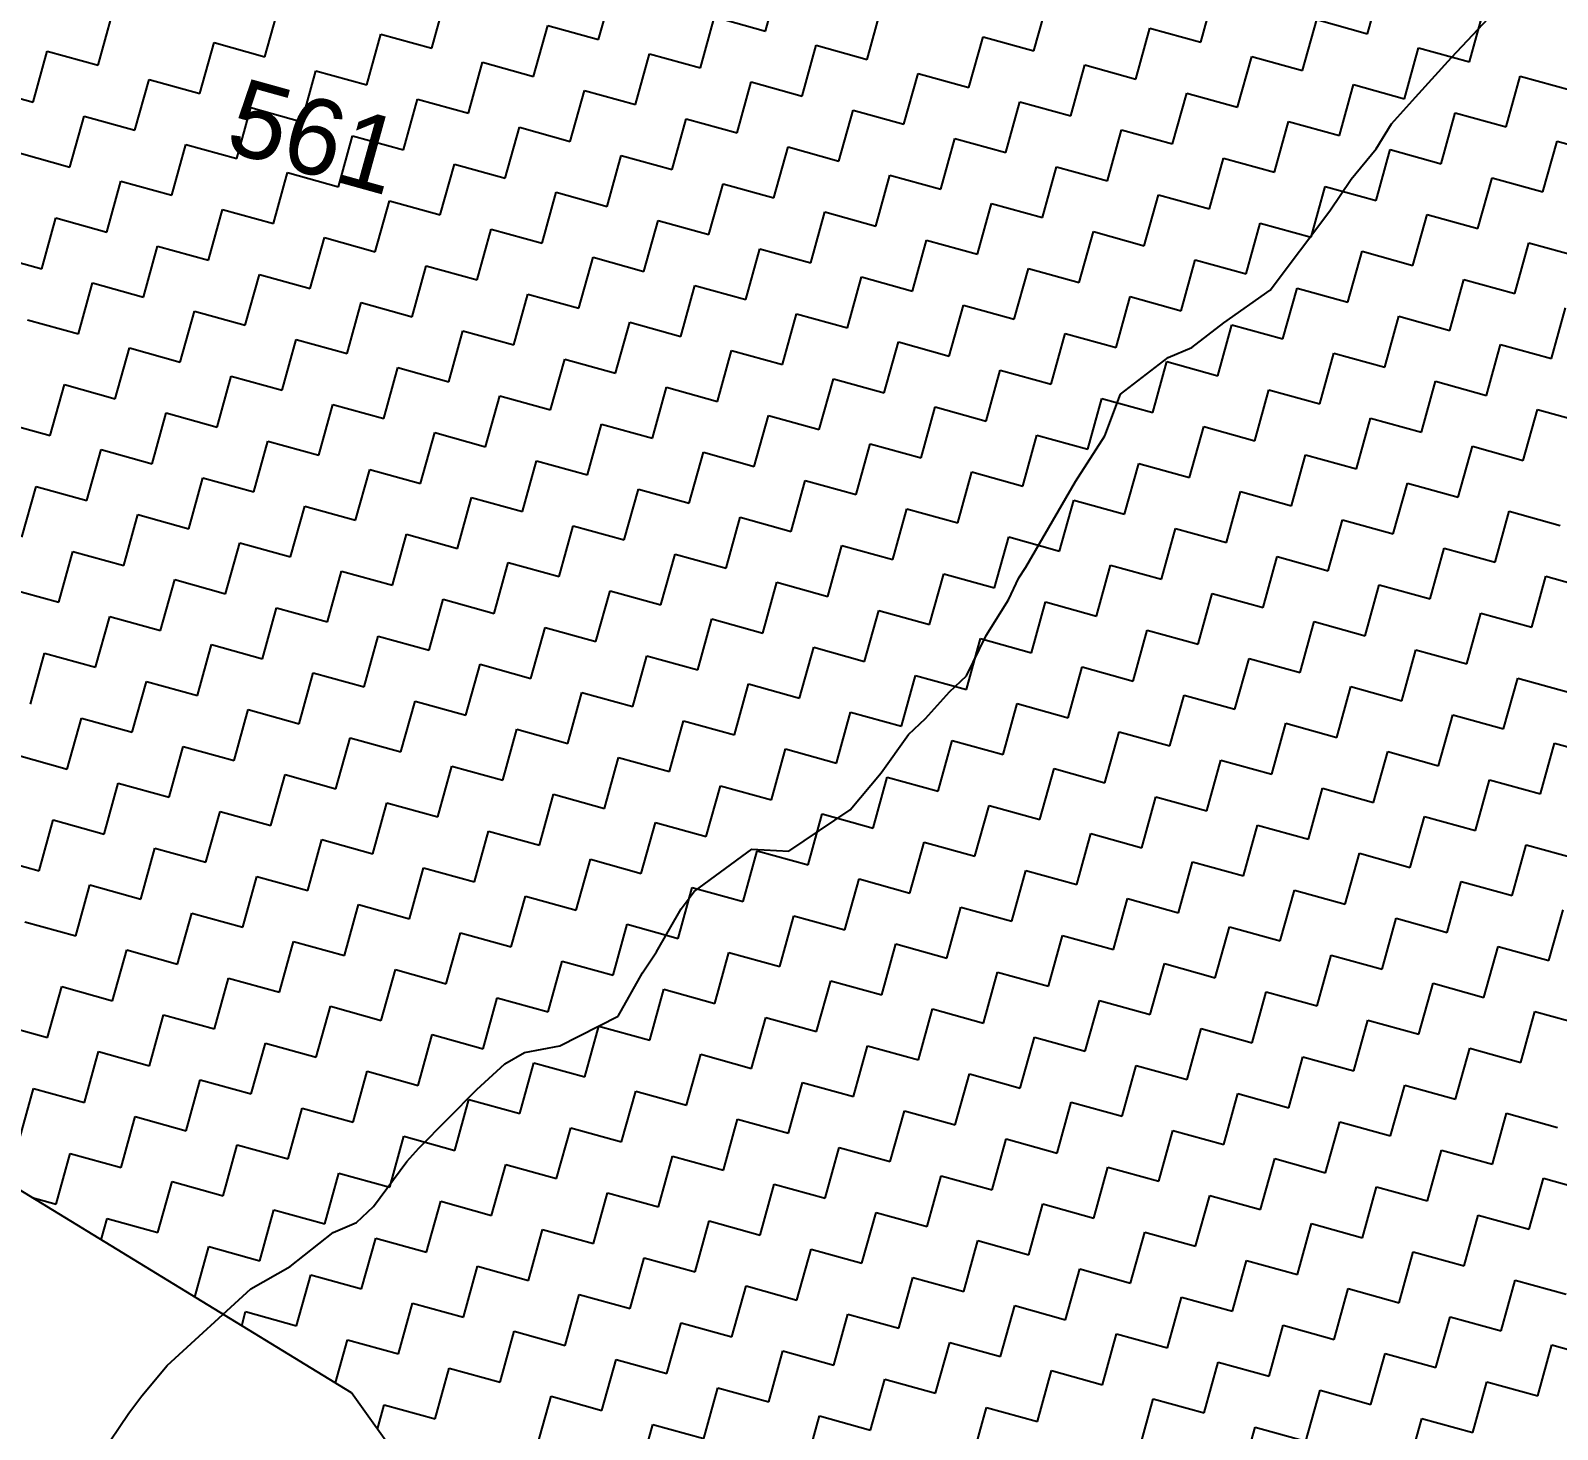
# Model space of a CAD drawing. Header units: metres. Extents: x 291974 to 293244, y 2020596 to 2023640.
# Drawn here: x 292546.6 to 292618.9, y 2022509 to 2022575.3 of the extents above; entities that cross this region are included whole.
import ezdxf
from ezdxf.enums import TextEntityAlignment as Align

# ---------------------------------------------------------------- set-up
doc = ezdxf.new("R2010")
doc.units = ezdxf.units.M
doc.header["$MEASUREMENT"] = 0
for name, color, linetype in [('LINE_WATER', 4, 'Continuous'), ('POLY_HATCH', 12, 'Continuous'), ('TEXT_PARCEL', 7, 'Continuous')]:
    doc.layers.add(name, color=color, linetype=linetype)
doc.styles.add('TEXT_MAP', font='')
doc.styles.get('TEXT_MAP').set_extended_font_data('Kruti Dev 050')

msp = doc.modelspace()

# ---------------------------------------------------------------- linework, layer by layer
at = {"layer": 'LINE_WATER'}
for p, q in [((292613.917, 2022573.98), (292616.429, 2022576.635)), ((292612.209, 2022572.088), (292613.917, 2022573.98)), ((292611.07, 2022570.826), (292612.209, 2022572.088)), ((292610.348, 2022569.646), (292611.07, 2022570.826)), ((292609.158, 2022568.202), (292610.348, 2022569.646)), ((292608.152, 2022566.706), (292609.158, 2022568.202)), ((292605.335, 2022562.953), (292608.152, 2022566.706)), ((292603.128, 2022561.396), (292605.335, 2022562.953)), ((292601.623, 2022560.236), (292603.128, 2022561.396)), ((292598.245, 2022558.018), (292600.503, 2022559.758)), ((292600.503, 2022559.758), (292601.623, 2022560.236)), ((292597.504, 2022556.055), (292598.245, 2022558.018)), ((292596.111, 2022553.878), (292597.504, 2022556.055)), ((292593.756, 2022549.819), (292596.111, 2022553.878)), ((292593.421, 2022549.32), (292593.756, 2022549.819)), ((292592.933, 2022548.272), (292593.421, 2022549.32)), ((292591.876, 2022546.594), (292592.933, 2022548.272)), ((292590.951, 2022544.682), (292591.876, 2022546.594)), ((292590.147, 2022543.919), (292590.951, 2022544.682)), ((292589.008, 2022542.657), (292590.147, 2022543.919)), ((292588.205, 2022541.894), (292589.008, 2022542.657)), ((292586.914, 2022540.084), (292588.205, 2022541.894)), ((292585.439, 2022538.324), (292586.914, 2022540.084)), ((292582.53, 2022536.37), (292585.439, 2022538.324)), ((292578.054, 2022534.457), (292580.78, 2022536.461)), ((292580.78, 2022536.461), (292582.53, 2022536.37)), ((292577.433, 2022533.643), (292578.054, 2022534.457)), ((292576.274, 2022531.599), (292577.433, 2022533.643)), ((292575.603, 2022530.602), (292576.274, 2022531.599)), ((292574.444, 2022528.557), (292575.603, 2022530.602)), ((292571.688, 2022527.153), (292574.444, 2022528.557)), ((292570.019, 2022526.827), (292571.688, 2022527.153)), ((292567.761, 2022525.087), (292569.083, 2022526.298)), ((292569.083, 2022526.298), (292570.019, 2022526.827)), ((292565.015, 2022522.3), (292567.761, 2022525.087)), ((292564.446, 2022521.669), (292565.015, 2022522.3)), ((292562.869, 2022519.543), (292564.446, 2022521.669)), ((292562.066, 2022518.78), (292562.869, 2022519.543)), ((292560.947, 2022518.302), (292562.066, 2022518.78)), ((292558.923, 2022516.694), (292560.947, 2022518.302)), ((292557.051, 2022515.636), (292558.923, 2022516.694)), ((292553.085, 2022512.004), (292557.051, 2022515.636)), ((292551.895, 2022510.56), (292553.085, 2022512.004)), ((292551.275, 2022509.746), (292551.895, 2022510.56)), ((292549.932, 2022507.752), (292551.275, 2022509.746))]:
    msp.add_line(p, q, dxfattribs=at)
at = {"layer": 'POLY_HATCH', "linetype": 'Continuous'}
for p, q in [((292573.523, 2022574.818), (292574.191, 2022577.229)), ((292581.422, 2022575.223), (292582.091, 2022577.634)), ((292602.043, 2022574.696), (292602.712, 2022577.106)), ((292609.943, 2022575.101), (292610.612, 2022577.511)), ((292557.723, 2022574.009), (292558.391, 2022576.419)), ((292565.623, 2022574.413), (292566.291, 2022576.824)), ((292586.243, 2022573.886), (292586.912, 2022576.297)), ((292594.143, 2022574.291), (292594.812, 2022576.701)), ((292549.823, 2022573.604), (292550.491, 2022576.014)), ((292570.444, 2022573.076), (292571.112, 2022575.487)), ((292571.112, 2022575.487), (292573.523, 2022574.818)), ((292578.343, 2022573.481), (292579.012, 2022575.892)), ((292579.012, 2022575.892), (292581.422, 2022575.223)), ((292606.864, 2022573.359), (292607.533, 2022575.769)), ((292607.533, 2022575.769), (292609.943, 2022575.101)), ((292614.764, 2022573.763), (292615.433, 2022576.174)), ((292562.544, 2022572.672), (292563.212, 2022575.082)), ((292563.212, 2022575.082), (292565.623, 2022574.413)), ((292591.064, 2022572.549), (292591.733, 2022574.959)), ((292591.733, 2022574.959), (292594.143, 2022574.291)), ((292598.964, 2022572.954), (292599.633, 2022575.364)), ((292599.633, 2022575.364), (292602.043, 2022574.696)), ((292546.744, 2022571.862), (292547.412, 2022574.272)), ((292547.412, 2022574.272), (292549.823, 2022573.604)), ((292554.644, 2022572.267), (292555.312, 2022574.677)), ((292555.312, 2022574.677), (292557.723, 2022574.009)), ((292575.264, 2022571.739), (292575.933, 2022574.15)), ((292575.933, 2022574.15), (292578.343, 2022573.481)), ((292583.164, 2022572.144), (292583.833, 2022574.555)), ((292583.833, 2022574.555), (292586.243, 2022573.886)), ((292603.785, 2022571.617), (292604.454, 2022574.027)), ((292604.454, 2022574.027), (292606.864, 2022573.359)), ((292611.685, 2022572.022), (292612.354, 2022574.432)), ((292612.354, 2022574.432), (292614.764, 2022573.763)), ((292559.465, 2022570.93), (292560.133, 2022573.34)), ((292560.133, 2022573.34), (292562.544, 2022572.672)), ((292567.365, 2022571.334), (292568.033, 2022573.745)), ((292568.033, 2022573.745), (292570.444, 2022573.076)), ((292595.885, 2022571.212), (292596.554, 2022573.622)), ((292596.554, 2022573.622), (292598.964, 2022572.954)), ((292551.565, 2022570.525), (292552.233, 2022572.935)), ((292552.233, 2022572.935), (292554.644, 2022572.267)), ((292580.085, 2022570.402), (292580.754, 2022572.813)), ((292580.754, 2022572.813), (292583.164, 2022572.144)), ((292587.985, 2022570.807), (292588.654, 2022573.218)), ((292588.654, 2022573.218), (292591.064, 2022572.549)), ((292608.606, 2022570.28), (292609.275, 2022572.69)), ((292609.275, 2022572.69), (292611.685, 2022572.022)), ((292616.506, 2022570.684), (292617.174, 2022573.095)), ((292617.174, 2022573.095), (292619.585, 2022572.426)), ((292544.333, 2022572.53), (292546.744, 2022571.862)), ((292564.286, 2022569.593), (292564.954, 2022572.003)), ((292564.954, 2022572.003), (292567.365, 2022571.334)), ((292572.185, 2022569.997), (292572.854, 2022572.408)), ((292572.854, 2022572.408), (292575.264, 2022571.739)), ((292592.806, 2022569.47), (292593.475, 2022571.88)), ((292593.475, 2022571.88), (292595.885, 2022571.212)), ((292600.706, 2022569.875), (292601.375, 2022572.285)), ((292601.375, 2022572.285), (292603.785, 2022571.617)), ((292548.486, 2022568.783), (292549.154, 2022571.193)), ((292549.154, 2022571.193), (292551.565, 2022570.525)), ((292556.386, 2022569.188), (292557.054, 2022571.598)), ((292557.054, 2022571.598), (292559.465, 2022570.93)), ((292584.906, 2022569.065), (292585.575, 2022571.476)), ((292585.575, 2022571.476), (292587.985, 2022570.807)), ((292613.427, 2022568.943), (292614.095, 2022571.353)), ((292614.095, 2022571.353), (292616.506, 2022570.684)), ((292569.106, 2022568.255), (292569.775, 2022570.666)), ((292569.775, 2022570.666), (292572.185, 2022569.997)), ((292577.006, 2022568.66), (292577.675, 2022571.071)), ((292577.675, 2022571.071), (292580.085, 2022570.402)), ((292597.627, 2022568.133), (292598.296, 2022570.543)), ((292598.296, 2022570.543), (292600.706, 2022569.875)), ((292605.527, 2022568.538), (292606.196, 2022570.948)), ((292606.196, 2022570.948), (292608.606, 2022570.28)), ((292553.307, 2022567.446), (292553.975, 2022569.856)), ((292553.975, 2022569.856), (292556.386, 2022569.188)), ((292561.207, 2022567.851), (292561.875, 2022570.261)), ((292561.875, 2022570.261), (292564.286, 2022569.593)), ((292581.827, 2022567.323), (292582.496, 2022569.734)), ((292582.496, 2022569.734), (292584.906, 2022569.065)), ((292589.727, 2022567.728), (292590.396, 2022570.139)), ((292590.396, 2022570.139), (292592.806, 2022569.47)), ((292618.248, 2022567.605), (292618.916, 2022570.016)), ((292618.916, 2022570.016), (292621.327, 2022569.347)), ((292546.075, 2022569.451), (292548.486, 2022568.783)), ((292573.927, 2022566.918), (292574.596, 2022569.329)), ((292574.596, 2022569.329), (292577.006, 2022568.66)), ((292602.448, 2022566.796), (292603.117, 2022569.206)), ((292603.117, 2022569.206), (292605.527, 2022568.538)), ((292610.348, 2022567.201), (292611.016, 2022569.611)), ((292611.016, 2022569.611), (292613.427, 2022568.943)), ((292558.128, 2022566.109), (292558.796, 2022568.519)), ((292558.796, 2022568.519), (292561.207, 2022567.851)), ((292566.027, 2022566.514), (292566.696, 2022568.924)), ((292566.696, 2022568.924), (292569.106, 2022568.255)), ((292586.648, 2022565.986), (292587.317, 2022568.397)), ((292587.317, 2022568.397), (292589.727, 2022567.728)), ((292594.548, 2022566.391), (292595.217, 2022568.801)), ((292595.217, 2022568.801), (292597.627, 2022568.133)), ((292615.169, 2022565.864), (292615.837, 2022568.274)), ((292615.837, 2022568.274), (292618.248, 2022567.605)), ((292550.228, 2022565.704), (292550.896, 2022568.114)), ((292550.896, 2022568.114), (292553.307, 2022567.446)), ((292570.848, 2022565.176), (292571.517, 2022567.587)), ((292571.517, 2022567.587), (292573.927, 2022566.918)), ((292578.748, 2022565.581), (292579.417, 2022567.992)), ((292579.417, 2022567.992), (292581.827, 2022567.323)), ((292607.269, 2022565.459), (292607.937, 2022567.869)), ((292607.937, 2022567.869), (292610.348, 2022567.201)), ((292562.948, 2022564.772), (292563.617, 2022567.182)), ((292563.617, 2022567.182), (292566.027, 2022566.514)), ((292591.469, 2022564.649), (292592.138, 2022567.06)), ((292592.138, 2022567.06), (292594.548, 2022566.391)), ((292599.369, 2022565.054), (292600.038, 2022567.464)), ((292600.038, 2022567.464), (292602.448, 2022566.796)), ((292547.149, 2022563.962), (292547.817, 2022566.372)), ((292547.817, 2022566.372), (292550.228, 2022565.704)), ((292555.049, 2022564.367), (292555.717, 2022566.777)), ((292555.717, 2022566.777), (292558.128, 2022566.109)), ((292575.669, 2022563.839), (292576.338, 2022566.25)), ((292576.338, 2022566.25), (292578.748, 2022565.581)), ((292583.569, 2022564.244), (292584.238, 2022566.655)), ((292584.238, 2022566.655), (292586.648, 2022565.986)), ((292604.19, 2022563.717), (292604.858, 2022566.127)), ((292604.858, 2022566.127), (292607.269, 2022565.459)), ((292612.09, 2022564.122), (292612.758, 2022566.532)), ((292612.758, 2022566.532), (292615.169, 2022565.864)), ((292559.869, 2022563.03), (292560.538, 2022565.44)), ((292560.538, 2022565.44), (292562.948, 2022564.772)), ((292567.769, 2022563.435), (292568.438, 2022565.845)), ((292568.438, 2022565.845), (292570.848, 2022565.176)), ((292596.29, 2022563.312), (292596.959, 2022565.722)), ((292596.959, 2022565.722), (292599.369, 2022565.054)), ((292544.738, 2022564.631), (292547.149, 2022563.962)), ((292551.97, 2022562.625), (292552.638, 2022565.035)), ((292552.638, 2022565.035), (292555.049, 2022564.367)), ((292580.49, 2022562.502), (292581.159, 2022564.913)), ((292581.159, 2022564.913), (292583.569, 2022564.244)), ((292588.39, 2022562.907), (292589.059, 2022565.318)), ((292589.059, 2022565.318), (292591.469, 2022564.649)), ((292609.011, 2022562.38), (292609.679, 2022564.79)), ((292609.679, 2022564.79), (292612.09, 2022564.122)), ((292616.911, 2022562.785), (292617.579, 2022565.195)), ((292617.579, 2022565.195), (292619.99, 2022564.526)), ((292564.69, 2022561.693), (292565.359, 2022564.103)), ((292565.359, 2022564.103), (292567.769, 2022563.435)), ((292572.59, 2022562.097), (292573.259, 2022564.508)), ((292573.259, 2022564.508), (292575.669, 2022563.839)), ((292593.211, 2022561.57), (292593.88, 2022563.981)), ((292593.88, 2022563.981), (292596.29, 2022563.312)), ((292601.111, 2022561.975), (292601.779, 2022564.385)), ((292601.779, 2022564.385), (292604.19, 2022563.717)), ((292548.891, 2022560.883), (292549.559, 2022563.293)), ((292549.559, 2022563.293), (292551.97, 2022562.625)), ((292556.79, 2022561.288), (292557.459, 2022563.698)), ((292557.459, 2022563.698), (292559.869, 2022563.03)), ((292585.311, 2022561.165), (292585.98, 2022563.576)), ((292585.98, 2022563.576), (292588.39, 2022562.907)), ((292613.832, 2022561.043), (292614.5, 2022563.453)), ((292614.5, 2022563.453), (292616.911, 2022562.785)), ((292569.511, 2022560.356), (292570.18, 2022562.766)), ((292570.18, 2022562.766), (292572.59, 2022562.097)), ((292577.411, 2022560.76), (292578.08, 2022563.171)), ((292578.08, 2022563.171), (292580.49, 2022562.502)), ((292598.032, 2022560.233), (292598.7, 2022562.643)), ((292598.7, 2022562.643), (292601.111, 2022561.975)), ((292605.932, 2022560.638), (292606.6, 2022563.048)), ((292606.6, 2022563.048), (292609.011, 2022562.38)), ((292553.711, 2022559.546), (292554.38, 2022561.956)), ((292554.38, 2022561.956), (292556.79, 2022561.288)), ((292561.611, 2022559.951), (292562.28, 2022562.361)), ((292562.28, 2022562.361), (292564.69, 2022561.693)), ((292582.232, 2022559.423), (292582.901, 2022561.834)), ((292582.901, 2022561.834), (292585.311, 2022561.165)), ((292590.132, 2022559.828), (292590.801, 2022562.239)), ((292590.801, 2022562.239), (292593.211, 2022561.57)), ((292618.653, 2022559.706), (292619.321, 2022562.116)), ((292546.48, 2022561.552), (292548.891, 2022560.883)), ((292566.432, 2022558.614), (292567.101, 2022561.024)), ((292567.101, 2022561.024), (292569.511, 2022560.356)), ((292574.332, 2022559.018), (292575.001, 2022561.429)), ((292575.001, 2022561.429), (292577.411, 2022560.76)), ((292602.853, 2022558.896), (292603.521, 2022561.306)), ((292603.521, 2022561.306), (292605.932, 2022560.638)), ((292610.753, 2022559.301), (292611.421, 2022561.711)), ((292611.421, 2022561.711), (292613.832, 2022561.043)), ((292558.532, 2022558.209), (292559.201, 2022560.619)), ((292559.201, 2022560.619), (292561.611, 2022559.951)), ((292587.053, 2022558.086), (292587.722, 2022560.497)), ((292587.722, 2022560.497), (292590.132, 2022559.828)), ((292594.953, 2022558.491), (292595.621, 2022560.902)), ((292595.621, 2022560.902), (292598.032, 2022560.233)), ((292615.574, 2022557.964), (292616.242, 2022560.374)), ((292616.242, 2022560.374), (292618.653, 2022559.706)), ((292550.632, 2022557.804), (292551.301, 2022560.214)), ((292551.301, 2022560.214), (292553.711, 2022559.546)), ((292571.253, 2022557.277), (292571.922, 2022559.687)), ((292571.922, 2022559.687), (292574.332, 2022559.018)), ((292579.153, 2022557.681), (292579.822, 2022560.092)), ((292579.822, 2022560.092), (292582.232, 2022559.423)), ((292599.774, 2022557.154), (292600.442, 2022559.564)), ((292600.442, 2022559.564), (292602.853, 2022558.896)), ((292607.674, 2022557.559), (292608.342, 2022559.969)), ((292608.342, 2022559.969), (292610.753, 2022559.301)), ((292555.453, 2022556.467), (292556.122, 2022558.877)), ((292556.122, 2022558.877), (292558.532, 2022558.209)), ((292563.353, 2022556.872), (292564.022, 2022559.282)), ((292564.022, 2022559.282), (292566.432, 2022558.614)), ((292591.874, 2022556.749), (292592.542, 2022559.16)), ((292592.542, 2022559.16), (292594.953, 2022558.491)), ((292547.553, 2022556.062), (292548.222, 2022558.473)), ((292548.222, 2022558.473), (292550.632, 2022557.804)), ((292576.074, 2022555.939), (292576.743, 2022558.35)), ((292576.743, 2022558.35), (292579.153, 2022557.681)), ((292583.974, 2022556.344), (292584.643, 2022558.755)), ((292584.643, 2022558.755), (292587.053, 2022558.086)), ((292604.595, 2022555.817), (292605.263, 2022558.227)), ((292605.263, 2022558.227), (292607.674, 2022557.559)), ((292612.495, 2022556.222), (292613.163, 2022558.632)), ((292613.163, 2022558.632), (292615.574, 2022557.964)), ((292560.274, 2022555.13), (292560.943, 2022557.54)), ((292560.943, 2022557.54), (292563.353, 2022556.872)), ((292568.174, 2022555.535), (292568.843, 2022557.945)), ((292568.843, 2022557.945), (292571.253, 2022557.277)), ((292588.795, 2022555.007), (292589.463, 2022557.418)), ((292589.463, 2022557.418), (292591.874, 2022556.749)), ((292596.695, 2022555.412), (292597.363, 2022557.823)), ((292597.363, 2022557.823), (292599.774, 2022557.154)), ((292545.143, 2022556.731), (292547.553, 2022556.062)), ((292552.374, 2022554.725), (292553.043, 2022557.135)), ((292553.043, 2022557.135), (292555.453, 2022556.467)), ((292580.895, 2022554.602), (292581.564, 2022557.013)), ((292581.564, 2022557.013), (292583.974, 2022556.344)), ((292609.416, 2022554.48), (292610.084, 2022556.89)), ((292610.084, 2022556.89), (292612.495, 2022556.222)), ((292617.316, 2022554.885), (292617.984, 2022557.295)), ((292617.984, 2022557.295), (292620.395, 2022556.627)), ((292565.095, 2022553.793), (292565.764, 2022556.203)), ((292565.764, 2022556.203), (292568.174, 2022555.535)), ((292572.995, 2022554.198), (292573.664, 2022556.608)), ((292573.664, 2022556.608), (292576.074, 2022555.939)), ((292593.616, 2022553.67), (292594.284, 2022556.081)), ((292594.284, 2022556.081), (292596.695, 2022555.412)), ((292601.516, 2022554.075), (292602.184, 2022556.485)), ((292602.184, 2022556.485), (292604.595, 2022555.817)), ((292549.295, 2022552.983), (292549.964, 2022555.394)), ((292549.964, 2022555.394), (292552.374, 2022554.725)), ((292557.195, 2022553.388), (292557.864, 2022555.798)), ((292557.864, 2022555.798), (292560.274, 2022555.13)), ((292577.816, 2022552.86), (292578.485, 2022555.271)), ((292578.485, 2022555.271), (292580.895, 2022554.602)), ((292585.716, 2022553.265), (292586.384, 2022555.676)), ((292586.384, 2022555.676), (292588.795, 2022555.007)), ((292614.237, 2022553.143), (292614.905, 2022555.553)), ((292614.905, 2022555.553), (292617.316, 2022554.885)), ((292569.916, 2022552.456), (292570.585, 2022554.866)), ((292570.585, 2022554.866), (292572.995, 2022554.198)), ((292598.437, 2022552.333), (292599.105, 2022554.744)), ((292599.105, 2022554.744), (292601.516, 2022554.075)), ((292606.337, 2022552.738), (292607.005, 2022555.148)), ((292607.005, 2022555.148), (292609.416, 2022554.48)), ((292554.116, 2022551.646), (292554.785, 2022554.056)), ((292554.785, 2022554.056), (292557.195, 2022553.388)), ((292562.016, 2022552.051), (292562.685, 2022554.461)), ((292562.685, 2022554.461), (292565.095, 2022553.793)), ((292582.637, 2022551.523), (292583.305, 2022553.934)), ((292583.305, 2022553.934), (292585.716, 2022553.265)), ((292590.537, 2022551.928), (292591.205, 2022554.339)), ((292591.205, 2022554.339), (292593.616, 2022553.67)), ((292611.158, 2022551.401), (292611.826, 2022553.811)), ((292611.826, 2022553.811), (292614.237, 2022553.143)), ((292546.216, 2022551.241), (292546.885, 2022553.652)), ((292546.885, 2022553.652), (292549.295, 2022552.983)), ((292566.837, 2022550.714), (292567.506, 2022553.124)), ((292567.506, 2022553.124), (292569.916, 2022552.456)), ((292574.737, 2022551.119), (292575.406, 2022553.529)), ((292575.406, 2022553.529), (292577.816, 2022552.86)), ((292603.258, 2022550.996), (292603.926, 2022553.406)), ((292603.926, 2022553.406), (292606.337, 2022552.738)), ((292558.937, 2022550.309), (292559.606, 2022552.719)), ((292559.606, 2022552.719), (292562.016, 2022552.051)), ((292587.458, 2022550.186), (292588.126, 2022552.597)), ((292588.126, 2022552.597), (292590.537, 2022551.928)), ((292595.358, 2022550.591), (292596.026, 2022553.002)), ((292596.026, 2022553.002), (292598.437, 2022552.333)), ((292615.979, 2022550.064), (292616.647, 2022552.474)), ((292616.647, 2022552.474), (292619.058, 2022551.806)), ((292551.037, 2022549.904), (292551.706, 2022552.315)), ((292551.706, 2022552.315), (292554.116, 2022551.646)), ((292571.658, 2022549.377), (292572.327, 2022551.787)), ((292572.327, 2022551.787), (292574.737, 2022551.119)), ((292579.558, 2022549.781), (292580.226, 2022552.192)), ((292580.226, 2022552.192), (292582.637, 2022551.523)), ((292600.179, 2022549.254), (292600.847, 2022551.665)), ((292600.847, 2022551.665), (292603.258, 2022550.996)), ((292608.079, 2022549.659), (292608.747, 2022552.069)), ((292608.747, 2022552.069), (292611.158, 2022551.401)), ((292555.858, 2022548.567), (292556.527, 2022550.977)), ((292556.527, 2022550.977), (292558.937, 2022550.309)), ((292563.758, 2022548.972), (292564.427, 2022551.382)), ((292564.427, 2022551.382), (292566.837, 2022550.714)), ((292592.279, 2022548.849), (292592.947, 2022551.26)), ((292592.947, 2022551.26), (292595.358, 2022550.591)), ((292547.958, 2022548.162), (292548.627, 2022550.573)), ((292548.627, 2022550.573), (292551.037, 2022549.904)), ((292576.479, 2022548.04), (292577.147, 2022550.45)), ((292577.147, 2022550.45), (292579.558, 2022549.781)), ((292584.379, 2022548.444), (292585.047, 2022550.855)), ((292585.047, 2022550.855), (292587.458, 2022550.186)), ((292605, 2022547.917), (292605.668, 2022550.327)), ((292605.668, 2022550.327), (292608.079, 2022549.659)), ((292612.9, 2022548.322), (292613.568, 2022550.732)), ((292613.568, 2022550.732), (292615.979, 2022550.064)), ((292560.679, 2022547.23), (292561.348, 2022549.64)), ((292561.348, 2022549.64), (292563.758, 2022548.972)), ((292568.579, 2022547.635), (292569.248, 2022550.045)), ((292569.248, 2022550.045), (292571.658, 2022549.377)), ((292589.2, 2022547.107), (292589.868, 2022549.518)), ((292589.868, 2022549.518), (292592.279, 2022548.849)), ((292597.1, 2022547.512), (292597.768, 2022549.923)), ((292597.768, 2022549.923), (292600.179, 2022549.254)), ((292545.548, 2022548.831), (292547.958, 2022548.162)), ((292552.779, 2022546.825), (292553.448, 2022549.236)), ((292553.448, 2022549.236), (292555.858, 2022548.567)), ((292581.3, 2022546.702), (292581.968, 2022549.113)), ((292581.968, 2022549.113), (292584.379, 2022548.444)), ((292609.821, 2022546.58), (292610.489, 2022548.99)), ((292610.489, 2022548.99), (292612.9, 2022548.322)), ((292617.72, 2022546.985), (292618.389, 2022549.395)), ((292618.389, 2022549.395), (292620.799, 2022548.727)), ((292565.5, 2022545.893), (292566.169, 2022548.303)), ((292566.169, 2022548.303), (292568.579, 2022547.635)), ((292573.4, 2022546.298), (292574.068, 2022548.708)), ((292574.068, 2022548.708), (292576.479, 2022548.04)), ((292594.021, 2022545.77), (292594.689, 2022548.181)), ((292594.689, 2022548.181), (292597.1, 2022547.512)), ((292601.921, 2022546.175), (292602.589, 2022548.586)), ((292602.589, 2022548.586), (292605, 2022547.917)), ((292549.7, 2022545.083), (292550.369, 2022547.494)), ((292550.369, 2022547.494), (292552.779, 2022546.825)), ((292557.6, 2022545.488), (292558.269, 2022547.898)), ((292558.269, 2022547.898), (292560.679, 2022547.23)), ((292578.221, 2022544.961), (292578.889, 2022547.371)), ((292578.889, 2022547.371), (292581.3, 2022546.702)), ((292586.121, 2022545.365), (292586.789, 2022547.776)), ((292586.789, 2022547.776), (292589.2, 2022547.107)), ((292614.641, 2022545.243), (292615.31, 2022547.653)), ((292615.31, 2022547.653), (292617.72, 2022546.985)), ((292562.421, 2022544.151), (292563.09, 2022546.561)), ((292563.09, 2022546.561), (292565.5, 2022545.893)), ((292570.321, 2022544.556), (292570.989, 2022546.966)), ((292570.989, 2022546.966), (292573.4, 2022546.298)), ((292598.842, 2022544.433), (292599.51, 2022546.844)), ((292599.51, 2022546.844), (292601.921, 2022546.175)), ((292606.742, 2022544.838), (292607.41, 2022547.248)), ((292607.41, 2022547.248), (292609.821, 2022546.58)), ((292554.521, 2022543.746), (292555.19, 2022546.157)), ((292555.19, 2022546.157), (292557.6, 2022545.488)), ((292583.042, 2022543.623), (292583.71, 2022546.034)), ((292583.71, 2022546.034), (292586.121, 2022545.365)), ((292590.942, 2022544.028), (292591.61, 2022546.439)), ((292591.61, 2022546.439), (292594.021, 2022545.77)), ((292611.562, 2022543.501), (292612.231, 2022545.911)), ((292612.231, 2022545.911), (292614.641, 2022545.243)), ((292546.621, 2022543.341), (292547.29, 2022545.752)), ((292547.29, 2022545.752), (292549.7, 2022545.083)), ((292567.242, 2022542.814), (292567.91, 2022545.224)), ((292567.91, 2022545.224), (292570.321, 2022544.556)), ((292575.142, 2022543.219), (292575.81, 2022545.629)), ((292575.81, 2022545.629), (292578.221, 2022544.961)), ((292595.763, 2022542.691), (292596.431, 2022545.102)), ((292596.431, 2022545.102), (292598.842, 2022544.433)), ((292603.663, 2022543.096), (292604.331, 2022545.507)), ((292604.331, 2022545.507), (292606.742, 2022544.838)), ((292551.442, 2022542.004), (292552.111, 2022544.415)), ((292552.111, 2022544.415), (292554.521, 2022543.746)), ((292559.342, 2022542.409), (292560.011, 2022544.819)), ((292560.011, 2022544.819), (292562.421, 2022544.151)), ((292587.863, 2022542.286), (292588.531, 2022544.697)), ((292588.531, 2022544.697), (292590.942, 2022544.028)), ((292616.383, 2022542.164), (292617.052, 2022544.574)), ((292617.052, 2022544.574), (292619.462, 2022543.906)), ((292572.063, 2022541.477), (292572.731, 2022543.887)), ((292572.731, 2022543.887), (292575.142, 2022543.219)), ((292579.963, 2022541.882), (292580.631, 2022544.292)), ((292580.631, 2022544.292), (292583.042, 2022543.623)), ((292600.584, 2022541.354), (292601.252, 2022543.765)), ((292601.252, 2022543.765), (292603.663, 2022543.096)), ((292608.483, 2022541.759), (292609.152, 2022544.169)), ((292609.152, 2022544.169), (292611.562, 2022543.501)), ((292556.263, 2022540.667), (292556.932, 2022543.078)), ((292556.932, 2022543.078), (292559.342, 2022542.409)), ((292564.163, 2022541.072), (292564.831, 2022543.482)), ((292564.831, 2022543.482), (292567.242, 2022542.814)), ((292584.784, 2022540.544), (292585.452, 2022542.955)), ((292585.452, 2022542.955), (292587.863, 2022542.286)), ((292592.684, 2022540.949), (292593.352, 2022543.36)), ((292593.352, 2022543.36), (292595.763, 2022542.691)), ((292548.363, 2022540.262), (292549.032, 2022542.673)), ((292549.032, 2022542.673), (292551.442, 2022542.004)), ((292576.884, 2022540.14), (292577.552, 2022542.55)), ((292577.552, 2022542.55), (292579.963, 2022541.882)), ((292605.404, 2022540.017), (292606.073, 2022542.428)), ((292606.073, 2022542.428), (292608.483, 2022541.759)), ((292613.304, 2022540.422), (292613.973, 2022542.832)), ((292613.973, 2022542.832), (292616.383, 2022542.164)), ((292561.084, 2022539.33), (292561.752, 2022541.74)), ((292561.752, 2022541.74), (292564.163, 2022541.072)), ((292568.984, 2022539.735), (292569.652, 2022542.145)), ((292569.652, 2022542.145), (292572.063, 2022541.477)), ((292589.605, 2022539.207), (292590.273, 2022541.618)), ((292590.273, 2022541.618), (292592.684, 2022540.949)), ((292597.505, 2022539.612), (292598.173, 2022542.023)), ((292598.173, 2022542.023), (292600.584, 2022541.354)), ((292618.125, 2022539.085), (292618.794, 2022541.495)), ((292618.794, 2022541.495), (292621.204, 2022540.827)), ((292545.953, 2022540.931), (292548.363, 2022540.262)), ((292553.184, 2022538.925), (292553.853, 2022541.336)), ((292553.853, 2022541.336), (292556.263, 2022540.667)), ((292573.805, 2022538.398), (292574.473, 2022540.808)), ((292574.473, 2022540.808), (292576.884, 2022540.14)), ((292581.705, 2022538.803), (292582.373, 2022541.213)), ((292582.373, 2022541.213), (292584.784, 2022540.544)), ((292610.225, 2022538.68), (292610.894, 2022541.09)), ((292610.894, 2022541.09), (292613.304, 2022540.422)), ((292565.905, 2022537.993), (292566.573, 2022540.403)), ((292566.573, 2022540.403), (292568.984, 2022539.735)), ((292594.426, 2022537.87), (292595.094, 2022540.281)), ((292595.094, 2022540.281), (292597.505, 2022539.612)), ((292602.325, 2022538.275), (292602.994, 2022540.686)), ((292602.994, 2022540.686), (292605.404, 2022540.017)), ((292550.105, 2022537.183), (292550.774, 2022539.594)), ((292550.774, 2022539.594), (292553.184, 2022538.925)), ((292558.005, 2022537.588), (292558.673, 2022539.999)), ((292558.673, 2022539.999), (292561.084, 2022539.33)), ((292578.626, 2022537.061), (292579.294, 2022539.471)), ((292579.294, 2022539.471), (292581.705, 2022538.803)), ((292586.526, 2022537.465), (292587.194, 2022539.876)), ((292587.194, 2022539.876), (292589.605, 2022539.207)), ((292607.146, 2022536.938), (292607.815, 2022539.349)), ((292607.815, 2022539.349), (292610.225, 2022538.68)), ((292615.046, 2022537.343), (292615.715, 2022539.753)), ((292615.715, 2022539.753), (292618.125, 2022539.085)), ((292562.826, 2022536.251), (292563.494, 2022538.661)), ((292563.494, 2022538.661), (292565.905, 2022537.993)), ((292570.726, 2022536.656), (292571.394, 2022539.066)), ((292571.394, 2022539.066), (292573.805, 2022538.398)), ((292599.246, 2022536.533), (292599.915, 2022538.944)), ((292599.915, 2022538.944), (292602.325, 2022538.275)), ((292554.926, 2022535.846), (292555.594, 2022538.257)), ((292555.594, 2022538.257), (292558.005, 2022537.588)), ((292583.447, 2022535.724), (292584.115, 2022538.134)), ((292584.115, 2022538.134), (292586.526, 2022537.465)), ((292591.347, 2022536.128), (292592.015, 2022538.539)), ((292592.015, 2022538.539), (292594.426, 2022537.87)), ((292611.967, 2022535.601), (292612.636, 2022538.011)), ((292612.636, 2022538.011), (292615.046, 2022537.343)), ((292547.026, 2022535.441), (292547.695, 2022537.852)), ((292547.695, 2022537.852), (292550.105, 2022537.183)), ((292567.647, 2022534.914), (292568.315, 2022537.324)), ((292568.315, 2022537.324), (292570.726, 2022536.656)), ((292575.547, 2022535.319), (292576.215, 2022537.729)), ((292576.215, 2022537.729), (292578.626, 2022537.061)), ((292596.167, 2022534.791), (292596.836, 2022537.202)), ((292596.836, 2022537.202), (292599.246, 2022536.533)), ((292604.067, 2022535.196), (292604.736, 2022537.607)), ((292604.736, 2022537.607), (292607.146, 2022536.938)), ((292551.847, 2022534.104), (292552.515, 2022536.515)), ((292552.515, 2022536.515), (292554.926, 2022535.846)), ((292559.747, 2022534.509), (292560.415, 2022536.92)), ((292560.415, 2022536.92), (292562.826, 2022536.251)), ((292588.268, 2022534.386), (292588.936, 2022536.797)), ((292588.936, 2022536.797), (292591.347, 2022536.128)), ((292616.788, 2022534.264), (292617.457, 2022536.674)), ((292617.457, 2022536.674), (292619.867, 2022536.006)), ((292544.616, 2022536.11), (292547.026, 2022535.441)), ((292572.468, 2022533.577), (292573.136, 2022535.987)), ((292573.136, 2022535.987), (292575.547, 2022535.319)), ((292580.368, 2022533.982), (292581.036, 2022536.392)), ((292581.036, 2022536.392), (292583.447, 2022535.724)), ((292600.988, 2022533.454), (292601.657, 2022535.865)), ((292601.657, 2022535.865), (292604.067, 2022535.196)), ((292608.888, 2022533.859), (292609.557, 2022536.27)), ((292609.557, 2022536.27), (292611.967, 2022535.601)), ((292556.668, 2022532.767), (292557.336, 2022535.178)), ((292557.336, 2022535.178), (292559.747, 2022534.509)), ((292564.568, 2022533.172), (292565.236, 2022535.582)), ((292565.236, 2022535.582), (292567.647, 2022534.914)), ((292585.189, 2022532.645), (292585.857, 2022535.055)), ((292585.857, 2022535.055), (292588.268, 2022534.386)), ((292593.088, 2022533.049), (292593.757, 2022535.46)), ((292593.757, 2022535.46), (292596.167, 2022534.791)), ((292548.768, 2022532.362), (292549.436, 2022534.773)), ((292549.436, 2022534.773), (292551.847, 2022534.104)), ((292577.289, 2022532.24), (292577.957, 2022534.65)), ((292577.957, 2022534.65), (292580.368, 2022533.982)), ((292605.809, 2022532.117), (292606.478, 2022534.528)), ((292606.478, 2022534.528), (292608.888, 2022533.859)), ((292613.709, 2022532.522), (292614.378, 2022534.932)), ((292614.378, 2022534.932), (292616.788, 2022534.264)), ((292561.489, 2022531.43), (292562.157, 2022533.841)), ((292562.157, 2022533.841), (292564.568, 2022533.172)), ((292569.389, 2022531.835), (292570.057, 2022534.245)), ((292570.057, 2022534.245), (292572.468, 2022533.577)), ((292590.009, 2022531.307), (292590.678, 2022533.718)), ((292590.678, 2022533.718), (292593.088, 2022533.049)), ((292597.909, 2022531.712), (292598.578, 2022534.123)), ((292598.578, 2022534.123), (292600.988, 2022533.454)), ((292618.53, 2022531.185), (292619.199, 2022533.595)), ((292546.357, 2022533.031), (292548.768, 2022532.362)), ((292553.589, 2022531.025), (292554.257, 2022533.436)), ((292554.257, 2022533.436), (292556.668, 2022532.767)), ((292574.21, 2022530.498), (292574.878, 2022532.908)), ((292574.878, 2022532.908), (292577.289, 2022532.24)), ((292582.11, 2022530.903), (292582.778, 2022533.313)), ((292582.778, 2022533.313), (292585.189, 2022532.645)), ((292610.63, 2022530.78), (292611.299, 2022533.191)), ((292611.299, 2022533.191), (292613.709, 2022532.522)), ((292558.41, 2022529.688), (292559.078, 2022532.099)), ((292559.078, 2022532.099), (292561.489, 2022531.43)), ((292566.31, 2022530.093), (292566.978, 2022532.503)), ((292566.978, 2022532.503), (292569.389, 2022531.835)), ((292594.83, 2022529.97), (292595.499, 2022532.381)), ((292595.499, 2022532.381), (292597.909, 2022531.712)), ((292602.73, 2022530.375), (292603.399, 2022532.786)), ((292603.399, 2022532.786), (292605.809, 2022532.117)), ((292550.51, 2022529.283), (292551.178, 2022531.694)), ((292551.178, 2022531.694), (292553.589, 2022531.025)), ((292579.031, 2022529.161), (292579.699, 2022531.571)), ((292579.699, 2022531.571), (292582.11, 2022530.903)), ((292586.93, 2022529.566), (292587.599, 2022531.976)), ((292587.599, 2022531.976), (292590.009, 2022531.307)), ((292607.551, 2022529.038), (292608.22, 2022531.449)), ((292608.22, 2022531.449), (292610.63, 2022530.78)), ((292615.451, 2022529.443), (292616.12, 2022531.853)), ((292616.12, 2022531.853), (292618.53, 2022531.185)), ((292563.231, 2022528.351), (292563.899, 2022530.762)), ((292563.899, 2022530.762), (292566.31, 2022530.093)), ((292571.131, 2022528.756), (292571.799, 2022531.166)), ((292571.799, 2022531.166), (292574.21, 2022530.498)), ((292591.751, 2022528.228), (292592.42, 2022530.639)), ((292592.42, 2022530.639), (292594.83, 2022529.97)), ((292599.651, 2022528.633), (292600.32, 2022531.044)), ((292600.32, 2022531.044), (292602.73, 2022530.375)), ((292547.431, 2022527.541), (292548.099, 2022529.952)), ((292548.099, 2022529.952), (292550.51, 2022529.283)), ((292555.331, 2022527.946), (292555.999, 2022530.357)), ((292555.999, 2022530.357), (292558.41, 2022529.688)), ((292583.851, 2022527.824), (292584.52, 2022530.234)), ((292584.52, 2022530.234), (292586.93, 2022529.566)), ((292612.372, 2022527.701), (292613.041, 2022530.112)), ((292613.041, 2022530.112), (292615.451, 2022529.443)), ((292568.052, 2022527.014), (292568.72, 2022529.424)), ((292568.72, 2022529.424), (292571.131, 2022528.756)), ((292575.952, 2022527.419), (292576.62, 2022529.829)), ((292576.62, 2022529.829), (292579.031, 2022529.161)), ((292596.572, 2022526.891), (292597.241, 2022529.302)), ((292597.241, 2022529.302), (292599.651, 2022528.633)), ((292604.472, 2022527.296), (292605.141, 2022529.707)), ((292605.141, 2022529.707), (292607.551, 2022529.038)), ((292552.252, 2022526.204), (292552.92, 2022528.615)), ((292552.92, 2022528.615), (292555.331, 2022527.946)), ((292560.152, 2022526.609), (292560.82, 2022529.02)), ((292560.82, 2022529.02), (292563.231, 2022528.351)), ((292580.772, 2022526.082), (292581.441, 2022528.492)), ((292581.441, 2022528.492), (292583.851, 2022527.824)), ((292588.672, 2022526.487), (292589.341, 2022528.897)), ((292589.341, 2022528.897), (292591.751, 2022528.228)), ((292617.193, 2022526.364), (292617.862, 2022528.774)), ((292617.862, 2022528.774), (292620.272, 2022528.106)), ((292545.02, 2022528.21), (292547.431, 2022527.541)), ((292572.873, 2022525.677), (292573.541, 2022528.087)), ((292573.541, 2022528.087), (292575.952, 2022527.419)), ((292601.393, 2022525.554), (292602.062, 2022527.965)), ((292602.062, 2022527.965), (292604.472, 2022527.296)), ((292609.293, 2022525.959), (292609.962, 2022528.37)), ((292609.962, 2022528.37), (292612.372, 2022527.701)), ((292557.073, 2022524.867), (292557.741, 2022527.278)), ((292557.741, 2022527.278), (292560.152, 2022526.609)), ((292564.973, 2022525.272), (292565.641, 2022527.683)), ((292565.641, 2022527.683), (292568.052, 2022527.014)), ((292585.593, 2022524.745), (292586.262, 2022527.155)), ((292586.262, 2022527.155), (292588.672, 2022526.487)), ((292593.493, 2022525.149), (292594.162, 2022527.56)), ((292594.162, 2022527.56), (292596.572, 2022526.891)), ((292614.114, 2022524.622), (292614.783, 2022527.033)), ((292614.783, 2022527.033), (292617.193, 2022526.364)), ((292549.173, 2022524.462), (292549.841, 2022526.873)), ((292549.841, 2022526.873), (292552.252, 2022526.204)), ((292569.794, 2022523.935), (292570.462, 2022526.345)), ((292570.462, 2022526.345), (292572.873, 2022525.677)), ((292577.693, 2022524.34), (292578.362, 2022526.75)), ((292578.362, 2022526.75), (292580.772, 2022526.082)), ((292606.214, 2022524.217), (292606.883, 2022526.628)), ((292606.883, 2022526.628), (292609.293, 2022525.959)), ((292561.894, 2022523.53), (292562.562, 2022525.941)), ((292562.562, 2022525.941), (292564.973, 2022525.272)), ((292590.414, 2022523.408), (292591.083, 2022525.818)), ((292591.083, 2022525.818), (292593.493, 2022525.149)), ((292598.314, 2022523.812), (292598.983, 2022526.223)), ((292598.983, 2022526.223), (292601.393, 2022525.554)), ((292546.094, 2022522.72), (292546.762, 2022525.131)), ((292546.762, 2022525.131), (292549.173, 2022524.462)), ((292553.994, 2022523.125), (292554.662, 2022525.536)), ((292554.662, 2022525.536), (292557.073, 2022524.867)), ((292574.614, 2022522.598), (292575.283, 2022525.008)), ((292575.283, 2022525.008), (292577.693, 2022524.34)), ((292582.514, 2022523.003), (292583.183, 2022525.413)), ((292583.183, 2022525.413), (292585.593, 2022524.745)), ((292603.135, 2022522.475), (292603.804, 2022524.886)), ((292603.804, 2022524.886), (292606.214, 2022524.217)), ((292611.035, 2022522.88), (292611.704, 2022525.291)), ((292611.704, 2022525.291), (292614.114, 2022524.622)), ((292558.815, 2022521.788), (292559.483, 2022524.199)), ((292559.483, 2022524.199), (292561.894, 2022523.53)), ((292566.715, 2022522.193), (292567.383, 2022524.604)), ((292567.383, 2022524.604), (292569.794, 2022523.935)), ((292595.235, 2022522.07), (292595.904, 2022524.481)), ((292595.904, 2022524.481), (292598.314, 2022523.812)), ((292550.915, 2022521.383), (292551.583, 2022523.794)), ((292551.583, 2022523.794), (292553.994, 2022523.125)), ((292579.435, 2022521.261), (292580.104, 2022523.671)), ((292580.104, 2022523.671), (292582.514, 2022523.003)), ((292587.335, 2022521.666), (292588.004, 2022524.076)), ((292588.004, 2022524.076), (292590.414, 2022523.408)), ((292607.956, 2022521.138), (292608.625, 2022523.549)), ((292608.625, 2022523.549), (292611.035, 2022522.88)), ((292615.856, 2022521.543), (292616.524, 2022523.954)), ((292616.524, 2022523.954), (292618.935, 2022523.285)), ((292563.636, 2022520.451), (292564.304, 2022522.862)), ((292564.304, 2022522.862), (292566.715, 2022522.193)), ((292571.535, 2022520.856), (292572.204, 2022523.266)), ((292572.204, 2022523.266), (292574.614, 2022522.598)), ((292592.156, 2022520.329), (292592.825, 2022522.739)), ((292592.825, 2022522.739), (292595.235, 2022522.07)), ((292600.056, 2022520.733), (292600.725, 2022523.144)), ((292600.725, 2022523.144), (292603.135, 2022522.475)), ((292547.836, 2022519.641), (292548.504, 2022522.052)), ((292548.504, 2022522.052), (292550.915, 2022521.383)), ((292555.736, 2022520.046), (292556.404, 2022522.457)), ((292556.404, 2022522.457), (292558.815, 2022521.788)), ((292584.256, 2022519.924), (292584.925, 2022522.334)), ((292584.925, 2022522.334), (292587.335, 2022521.666)), ((292612.777, 2022519.801), (292613.445, 2022522.212)), ((292613.445, 2022522.212), (292615.856, 2022521.543)), ((292568.456, 2022519.114), (292569.125, 2022521.525)), ((292569.125, 2022521.525), (292571.535, 2022520.856)), ((292576.356, 2022519.519), (292577.025, 2022521.929)), ((292577.025, 2022521.929), (292579.435, 2022521.261)), ((292596.977, 2022518.991), (292597.646, 2022521.402)), ((292597.646, 2022521.402), (292600.056, 2022520.733)), ((292604.877, 2022519.396), (292605.546, 2022521.807)), ((292605.546, 2022521.807), (292607.956, 2022521.138)), ((292552.657, 2022518.304), (292553.325, 2022520.715)), ((292553.325, 2022520.715), (292555.736, 2022520.046)), ((292560.557, 2022518.709), (292561.225, 2022521.12)), ((292561.225, 2022521.12), (292563.636, 2022520.451)), ((292581.177, 2022518.182), (292581.846, 2022520.592)), ((292581.846, 2022520.592), (292584.256, 2022519.924)), ((292589.077, 2022518.587), (292589.746, 2022520.997)), ((292589.746, 2022520.997), (292592.156, 2022520.329)), ((292617.598, 2022518.464), (292618.266, 2022520.875)), ((292618.266, 2022520.875), (292620.677, 2022520.206)), ((292546.7, 2022519.957), (292547.836, 2022519.641)), ((292573.277, 2022517.777), (292573.946, 2022520.187)), ((292573.946, 2022520.187), (292576.356, 2022519.519)), ((292601.798, 2022517.654), (292602.467, 2022520.065)), ((292602.467, 2022520.065), (292604.877, 2022519.396)), ((292609.698, 2022518.059), (292610.366, 2022520.47)), ((292610.366, 2022520.47), (292612.777, 2022519.801)), ((292557.478, 2022516.967), (292558.146, 2022519.378)), ((292558.146, 2022519.378), (292560.557, 2022518.709)), ((292565.377, 2022517.372), (292566.046, 2022519.783)), ((292566.046, 2022519.783), (292568.456, 2022519.114)), ((292585.998, 2022516.845), (292586.667, 2022519.255)), ((292586.667, 2022519.255), (292589.077, 2022518.587)), ((292593.898, 2022517.25), (292594.567, 2022519.66)), ((292594.567, 2022519.66), (292596.977, 2022518.991)), ((292614.519, 2022516.722), (292615.187, 2022519.133)), ((292615.187, 2022519.133), (292617.598, 2022518.464)), ((292549.965, 2022517.96), (292550.246, 2022518.973)), ((292550.246, 2022518.973), (292552.657, 2022518.304)), ((292570.198, 2022516.035), (292570.867, 2022518.446)), ((292570.867, 2022518.446), (292573.277, 2022517.777)), ((292578.098, 2022516.44), (292578.767, 2022518.85)), ((292578.767, 2022518.85), (292581.177, 2022518.182)), ((292606.619, 2022516.317), (292607.287, 2022518.728)), ((292607.287, 2022518.728), (292609.698, 2022518.059)), ((292554.404, 2022515.247), (292555.067, 2022517.636)), ((292555.067, 2022517.636), (292557.478, 2022516.967)), ((292562.298, 2022515.63), (292562.967, 2022518.041)), ((292562.967, 2022518.041), (292565.377, 2022517.372)), ((292590.819, 2022515.508), (292591.488, 2022517.918)), ((292591.488, 2022517.918), (292593.898, 2022517.25)), ((292598.719, 2022515.912), (292599.388, 2022518.323)), ((292599.388, 2022518.323), (292601.798, 2022517.654)), ((292575.019, 2022514.698), (292575.688, 2022517.108)), ((292575.688, 2022517.108), (292578.098, 2022516.44)), ((292582.919, 2022515.103), (292583.588, 2022517.513)), ((292583.588, 2022517.513), (292585.998, 2022516.845)), ((292603.54, 2022514.575), (292604.208, 2022516.986)), ((292604.208, 2022516.986), (292606.619, 2022516.317)), ((292611.44, 2022514.98), (292612.108, 2022517.391)), ((292612.108, 2022517.391), (292614.519, 2022516.722)), ((292559.219, 2022513.888), (292559.888, 2022516.299)), ((292559.888, 2022516.299), (292562.298, 2022515.63)), ((292567.119, 2022514.293), (292567.788, 2022516.704)), ((292567.788, 2022516.704), (292570.198, 2022516.035)), ((292587.74, 2022513.766), (292588.409, 2022516.176)), ((292588.409, 2022516.176), (292590.819, 2022515.508)), ((292595.64, 2022514.171), (292596.309, 2022516.581)), ((292596.309, 2022516.581), (292598.719, 2022515.912)), ((292579.84, 2022513.361), (292580.509, 2022515.771)), ((292580.509, 2022515.771), (292582.919, 2022515.103)), ((292608.361, 2022513.238), (292609.029, 2022515.649)), ((292609.029, 2022515.649), (292611.44, 2022514.98)), ((292616.261, 2022513.643), (292616.929, 2022516.054)), ((292616.929, 2022516.054), (292619.34, 2022515.385)), ((292564.04, 2022512.551), (292564.709, 2022514.962)), ((292564.709, 2022514.962), (292567.119, 2022514.293)), ((292571.94, 2022512.956), (292572.609, 2022515.367)), ((292572.609, 2022515.367), (292575.019, 2022514.698)), ((292592.561, 2022512.429), (292593.23, 2022514.839)), ((292593.23, 2022514.839), (292595.64, 2022514.171)), ((292600.461, 2022512.833), (292601.129, 2022515.244)), ((292601.129, 2022515.244), (292603.54, 2022514.575)), ((292556.624, 2022513.89), (292556.809, 2022514.557)), ((292556.809, 2022514.557), (292559.219, 2022513.888)), ((292576.761, 2022511.619), (292577.43, 2022514.029)), ((292577.43, 2022514.029), (292579.84, 2022513.361)), ((292584.661, 2022512.024), (292585.33, 2022514.434)), ((292585.33, 2022514.434), (292587.74, 2022513.766)), ((292613.182, 2022511.901), (292613.85, 2022514.312)), ((292613.85, 2022514.312), (292616.261, 2022513.643)), ((292568.861, 2022511.214), (292569.53, 2022513.625)), ((292569.53, 2022513.625), (292571.94, 2022512.956)), ((292597.382, 2022511.092), (292598.05, 2022513.502)), ((292598.05, 2022513.502), (292600.461, 2022512.833)), ((292605.282, 2022511.496), (292605.95, 2022513.907)), ((292605.95, 2022513.907), (292608.361, 2022513.238)), ((292561.063, 2022511.176), (292561.63, 2022513.22)), ((292561.63, 2022513.22), (292564.04, 2022512.551)), ((292581.582, 2022510.282), (292582.251, 2022512.692)), ((292582.251, 2022512.692), (292584.661, 2022512.024)), ((292589.482, 2022510.687), (292590.151, 2022513.097)), ((292590.151, 2022513.097), (292592.561, 2022512.429)), ((292610.103, 2022510.159), (292610.771, 2022512.57)), ((292610.771, 2022512.57), (292613.182, 2022511.901)), ((292618.003, 2022510.564), (292618.671, 2022512.975)), ((292618.671, 2022512.975), (292621.082, 2022512.306)), ((292565.782, 2022509.472), (292566.451, 2022511.883)), ((292566.451, 2022511.883), (292568.861, 2022511.214)), ((292573.682, 2022509.877), (292574.351, 2022512.288)), ((292574.351, 2022512.288), (292576.761, 2022511.619)), ((292602.203, 2022509.754), (292602.871, 2022512.165)), ((292602.871, 2022512.165), (292605.282, 2022511.496)), ((292586.403, 2022508.945), (292587.072, 2022511.355)), ((292587.072, 2022511.355), (292589.482, 2022510.687)), ((292594.303, 2022509.35), (292594.971, 2022511.76)), ((292594.971, 2022511.76), (292597.382, 2022511.092)), ((292614.924, 2022508.822), (292615.592, 2022511.233)), ((292615.592, 2022511.233), (292618.003, 2022510.564)), ((292570.603, 2022508.135), (292571.272, 2022510.546)), ((292571.272, 2022510.546), (292573.682, 2022509.877)), ((292578.503, 2022508.54), (292579.172, 2022510.95)), ((292579.172, 2022510.95), (292581.582, 2022510.282)), ((292599.124, 2022508.013), (292599.792, 2022510.423)), ((292599.792, 2022510.423), (292602.203, 2022509.754)), ((292607.024, 2022508.417), (292607.692, 2022510.828)), ((292607.692, 2022510.828), (292610.103, 2022510.159)), ((292563.054, 2022508.995), (292563.372, 2022510.141)), ((292563.372, 2022510.141), (292565.782, 2022509.472)), ((292591.224, 2022507.608), (292591.892, 2022510.018)), ((292591.892, 2022510.018), (292594.303, 2022509.35)), ((292575.424, 2022506.798), (292576.093, 2022509.209)), ((292576.093, 2022509.209), (292578.503, 2022508.54)), ((292583.324, 2022507.203), (292583.993, 2022509.613)), ((292583.993, 2022509.613), (292586.403, 2022508.945)), ((292603.945, 2022506.675), (292604.613, 2022509.086)), ((292604.613, 2022509.086), (292607.024, 2022508.417)), ((292611.845, 2022507.08), (292612.513, 2022509.491)), ((292612.513, 2022509.491), (292614.924, 2022508.822))]:
    msp.add_line(p, q, dxfattribs=at)
at = {"layer": 'POLY_HATCH'}
for p, q in [((292561.827, 2022510.709), (292540.195, 2022523.933)), ((292573.115, 2022494.935), (292561.827, 2022510.709))]:
    msp.add_line(p, q, dxfattribs=at)

# ---------------------------------------------------------------- texts
at = {"layer": 'TEXT_PARCEL', "style": 'TEXT_MAP'}
msp.add_text('561', height=3.6021, rotation=344.49863, dxfattribs=at).set_placement((292559.611, 2022568.501), align=Align.CENTER)

doc.saveas('drawing.dxf')
